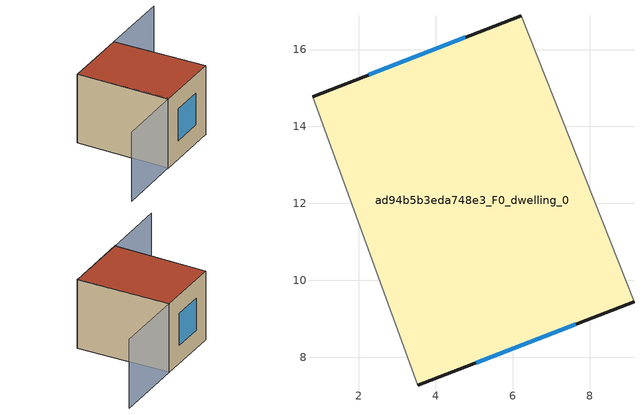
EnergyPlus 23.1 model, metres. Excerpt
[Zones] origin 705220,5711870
ad94b5b3eda748e3_F0_dwelling_0
 floor ground (EU_floor_Construction): 6.22,16.88 9.15,9.45 3.54,7.27 0.79,14.78 z0
 wall outside (EU_wall_Construction): 6.22,16.88 0.79,14.78 / 3.54,7.27 9.15,9.45 z0:6
 wall adiabatic (EU_wall_Construction): 9.15,9.45 6.22,16.88 / 0.79,14.78 3.54,7.27 z0:6
 window (EU_Window_Construction): 4.76,16.32 2.25,15.34 / 5.04,7.86 7.64,8.86 z1.61:4.39
 roof outside (EU_roof_Construction): 9.15,9.45 6.22,16.88 0.79,14.78 3.54,7.27 z6
shading: 0.79,14.78 3.71,7.34 / 3.71,7.34 -1.95,5.12 / 9.11,9.42 6.22,16.88 / 6.22,16.88 12.18,19.19 z0:6
[Building]
EU S2 Campaign: North Axis=0; Terrain=City; Solar Distribution=FullExterior
[Site:Location]
London: Latitude=51.5; Longitude=-0.5; Time Zone=0; Elevation=25
[SizingPeriod:WeatherFileDays]
AnnualSizingPeriod: Begin Month=1; Begin Day of Month=1; End Month=12; End Day of Month=31; Day of Week for Start Day=Monday; Use Weather File Daylight Saving Period=No; Use Weather File Rain and Snow Indicators=No
[MATERIAL]
EU_InternalMass_Material: Roughness=MediumRough; Thickness=0.1; Conductivity=1; Density=1800; Specific Heat=900; Thermal Absorptance=0.9; Solar Absorptance=0.7; Visible Absorptance=0.7
[MATERIAL:NOMASS] Roughness=MediumRough; Thermal Absorptance=0.9; Solar Absorptance=0.7; Visible Absorptance=0.7
Name | Thermal Resistance
EU_wall_NoMass | 0.735294
EU_roof_NoMass | 0.520833
EU_floor_NoMass | 1.81159
[WINDOWMATERIAL:SIMPLEGLAZINGSYSTEM]
EU_Window_SimpleGlazing: UFactor=3.92; Solar Heat Gain Coefficient=0.85; Visible Transmittance=0.85
[CONSTRUCTION]
EU_wall_Construction: EU_wall_NoMass
EU_roof_Construction: EU_roof_NoMass
EU_floor_Construction: EU_floor_NoMass
EU_InternalMass_Construction: EU_InternalMass_Material
EU_Window_Construction: EU_Window_SimpleGlazing
[ZONE]
ad94b5b3eda748e3_F0_dwelling_0: Type=1; Multiplier=1; Ceiling Height=autocalculate; Volume=283.794; Floor Area=autocalculate; Part of Total Floor Area=Yes
[INTERNALMASS]
ad94b5b3eda748e3_F0_dwelling_0_EU_InternalMass: Construction=EU_InternalMass_Construction; Zone or ZoneList=ad94b5b3eda748e3_F0_dwelling_0; Surface Area=47.2994
[OTHEREQUIPMENT]
EU_Step8_InternalGain_ad94b5b3eda748e3_F0_dwelling_0_f000: Fuel Type=Electricity; Zone or ZoneList or Space or SpaceList=ad94b5b3eda748e3_F0_dwelling_0; Schedule=EU_Step8_GainSchedule_ad94b5b3eda748e3_F0_dwelling_0_f000; Design Level Calculation Method=Watts/Area; Power per Zone Floor Area=1; Fraction Latent=0; Fraction Radiant=0; Fraction Lost=0; Carbon Dioxide Generation Rate=0; EndUse Subcategory=EU_Step8_InternalGains
[ZONEVENTILATION:DESIGNFLOWRATE]
EU_ConstantAir_ad94b5b3eda748e3_F0_dwelling_0: Zone or ZoneList or Space or SpaceList=ad94b5b3eda748e3_F0_dwelling_0; Schedule=EU_AlwaysOn; Design Flow Rate Calculation Method=AirChanges/Hour; Air Changes per Hour=0.48; Ventilation Type=Natural; Fan Pressure Rise=0; Fan Total Efficiency=1; Constant Term Coefficient=1; Temperature Term Coefficient=0; Velocity Term Coefficient=0; Velocity Squared Term Coefficient=0; Minimum Indoor Temperature=-100; Maximum Indoor Temperature=100; Delta Temperature=-100; Minimum Outdoor Temperature=-100; Maximum Outdoor Temperature=100; Maximum Wind Speed=40
[HVACTEMPLATE:THERMOSTAT]
EU_HeatOnly_ad94b5b3eda748e3_F0_dwelling_0: Constant Heating Setpoint=20; Constant Cooling Setpoint=50
[HVACTEMPLATE:ZONE:IDEALLOADSAIRSYSTEM]
ad94b5b3eda748e3_F0_dwelling_0: Template Thermostat=EU_HeatOnly_ad94b5b3eda748e3_F0_dwelling_0; System Availability Schedule=EU_AlwaysOn; Maximum Heating Supply Air Temperature=50; Minimum Cooling Supply Air Temperature=13; Maximum Heating Supply Air Humidity Ratio=0.0156; Minimum Cooling Supply Air Humidity Ratio=0.0077; Heating Limit=NoLimit; Cooling Limit=NoLimit; Heating Availability Schedule=EU_AlwaysOn; Cooling Availability Schedule=EU_CoolingOff; Dehumidification Control Type=ConstantSensibleHeatRatio; Cooling Sensible Heat Ratio=0.7; Dehumidification Setpoint=60; Humidification Control Type=None; Humidification Setpoint=30; Outdoor Air Method=None; Outdoor Air Flow Rate per Person=0.00944; Outdoor Air Flow Rate per Zone Floor Area=0; Outdoor Air Flow Rate per Zone=0; Demand Controlled Ventilation Type=None; Outdoor Air Economizer Type=NoEconomizer; Heat Recovery Type=None; Sensible Heat Recovery Effectiveness=0.7; Latent Heat Recovery Effectiveness=0.65
[SIZING:ZONE]
ad94b5b3eda748e3_F0_dwelling_0: Zone Cooling Design Supply Air Temperature Input Method=SupplyAirTemperature; Zone Cooling Design Supply Air Temperature=13; Zone Heating Design Supply Air Temperature Input Method=SupplyAirTemperature; Zone Heating Design Supply Air Temperature=50; Zone Cooling Design Supply Air Humidity Ratio=0.008; Zone Heating Design Supply Air Humidity Ratio=0.008; Cooling Design Air Flow Method=DesignDay; Cooling Design Air Flow Rate=0; Cooling Minimum Air Flow per Zone Floor Area=0.000762; Cooling Minimum Air Flow=0; Cooling Minimum Air Flow Fraction=0.2; Heating Design Air Flow Method=DesignDay; Heating Design Air Flow Rate=0; Heating Maximum Air Flow per Zone Floor Area=0.002032; Heating Maximum Air Flow=0.141576; Heating Maximum Air Flow Fraction=0.3; Account for Dedicated Outdoor Air System=No; Dedicated Outdoor Air System Control Strategy=NeutralSupplyAir; Dedicated Outdoor Air Low Setpoint Temperature for Design=autosize; Dedicated Outdoor Air High Setpoint Temperature for Design=autosize; Zone Load Sizing Method=Sensible Load Only No Latent Load; Zone Latent Cooling Design Supply Air Humidity Ratio Input Method=HumidityRatioDifference; Zone Cooling Design Supply Air Humidity Ratio Difference=0.005; Zone Latent Heating Design Supply Air Humidity Ratio Input Method=HumidityRatioDifference; Zone Humidification Design Supply Air Humidity Ratio Difference=0.005
[SCHEDULE:CONSTANT]
Name | Hourly Value
EU_AlwaysOn | 1
EU_CoolingOff | 0
[SCHEDULE:FILE]
EU_Step8_GainSchedule_ad94b5b3eda748e3_F0_dwelling_0_f000: File=../../schedules/ad94b5b3eda748e3/ad94b5b3eda748e3_F0_dwelling_0_f000_gain.csv; Column Number=1; Rows to Skip at Top=0; Number of Hours of Data=8760; Column Separator=Comma; Interpolate to Timestep=No; Minutes per Item=60; Adjust Schedule for Daylight Savings=Yes
